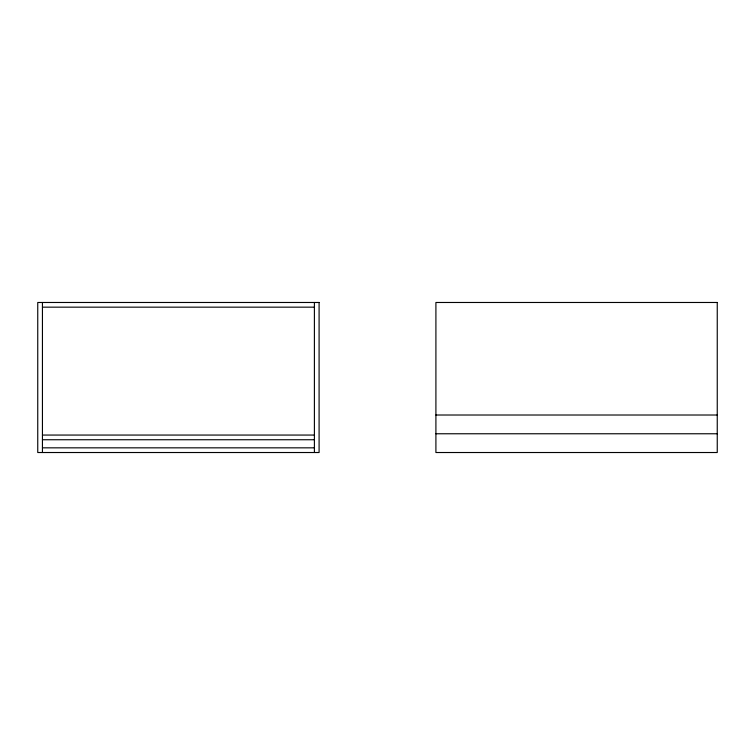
<?xml version="1.0" encoding="UTF-8"?>
<svg xmlns="http://www.w3.org/2000/svg" width="755" height="755" viewBox="0 0 755 755"><rect width="100%" height="100%" fill="white"/><g stroke="black" fill="none" stroke-linecap="round" stroke-linejoin="round"><path stroke-width="1.13" d="M42.44 307.162L314.401 307.162M435.909 415.014L717.25 415.014M435.909 433.766L717.25 433.766M42.44 435.059L314.401 435.059M42.44 439.74L314.401 439.74M42.44 447.838L314.401 447.838M314.401 302.481L314.401 452.519M42.44 302.481L42.44 452.519M319.091 302.481L37.75 302.481L37.75 452.519L319.091 452.519L319.091 302.481M717.25 302.481L435.909 302.481L435.909 452.519L717.25 452.519L717.25 302.481"/></g></svg>
